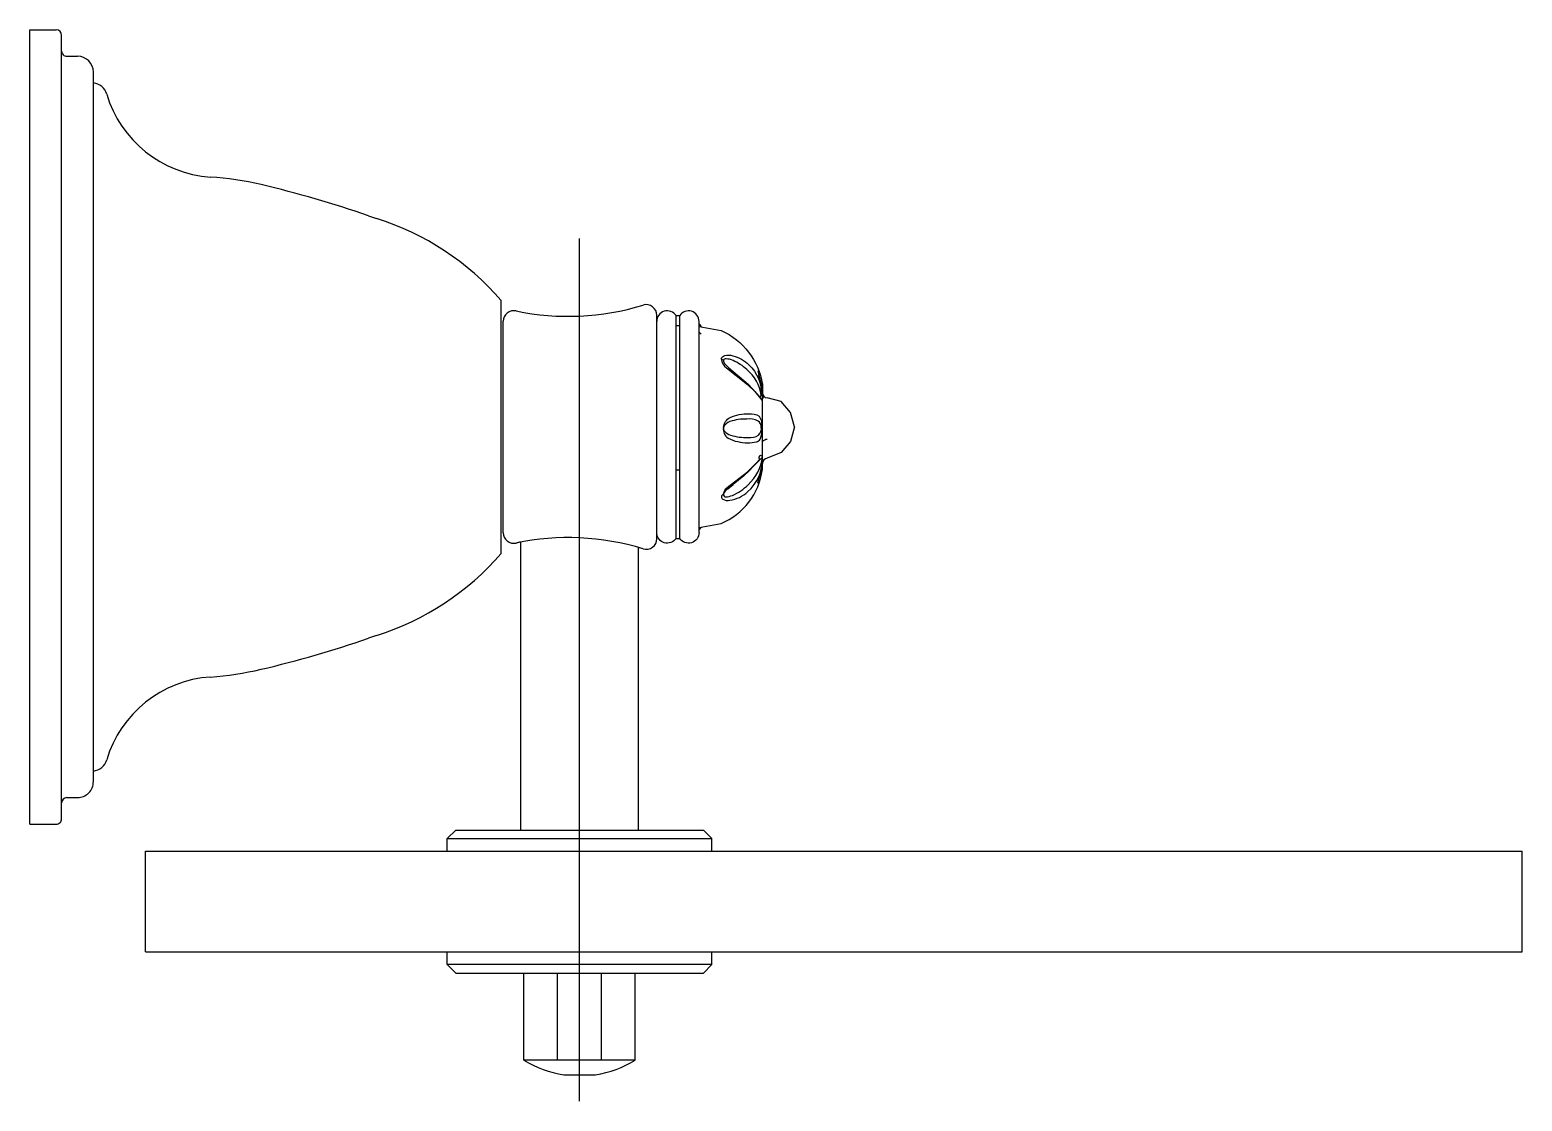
# Model space of a CAD drawing. Extents: x -0.954 to -0.813, y 298.671 to 298.772.
import ezdxf

# ---------------------------------------------------------------- set-up
doc = ezdxf.new("R2010")
doc.units = 0
doc.header["$LTSCALE"] = 0.2
doc.header["$MEASUREMENT"] = 0
doc.linetypes.add('AXES', pattern=[0.54, 0.3, -0.08, 0.08, -0.08])
doc.linetypes.add('CONTINU', pattern=[0])
doc.layers.get('0').update_dxf_attribs({"linetype": 'CONTINUOUS'})
doc.layers.add('DECA_EIXOS', color=5, linetype='AXES')

msp = doc.modelspace()

# ---------------------------------------------------------------- linework, layer by layer
at = {"linetype": 'CONTINU'}
for points in [[(-0.95372, 298.69677), (-0.95372, 298.77177)], [(-0.95372, 298.77177), (-0.95122, 298.77177)], [(-0.95072, 298.69727), (-0.95072, 298.77127)], [(-0.95022, 298.76927), (-0.94922, 298.76927)], [(-0.94772, 298.70078), (-0.94772, 298.76777)], [(-0.90922, 298.72232), (-0.90922, 298.74622)], [(-0.89452, 298.72372), (-0.89452, 298.74482)], [(-0.8927, 298.74479), (-0.89236, 298.74479)], [(-0.8927, 298.72375), (-0.8927, 298.74479)], [(-0.89236, 298.72375), (-0.89236, 298.74479)], [(-0.90902, 298.72428), (-0.90902, 298.74425)], [(-0.8927, 298.74385), (-0.89236, 298.74385)], [(-0.89053, 298.72431), (-0.89053, 298.74424)], [(-0.89053, 298.74397), (-0.89034, 298.74377)], [(-0.89053, 298.74377), (-0.88844, 298.74338)], [(-0.89053, 298.74323), (-0.89034, 298.74304)], [(-0.88844, 298.74072), (-0.88822, 298.74057)], [(-0.88498, 298.73958), (-0.88454, 298.73778)], [(-0.88478, 298.73875), (-0.88488, 298.73918)], [(-0.88453, 298.73749), (-0.88465, 298.73727)], [(-0.88455, 298.73829), (-0.88453, 298.73749)], [(-0.88453, 298.73083), (-0.88453, 298.73749)], [(-0.88153, 298.73427), (-0.88188, 298.73565), (-0.88279, 298.73669), (-0.8841, 298.73701)], [(-0.88153, 298.73427), (-0.88188, 298.73289), (-0.88279, 298.73185), (-0.8841, 298.73132)], [(-0.88557, 298.73037), (-0.88455, 298.73143)], [(-0.88508, 298.73091), (-0.88455, 298.73143)], [(-0.88498, 298.72896), (-0.88453, 298.73083)], [(-0.88488, 298.72936), (-0.88455, 298.73024)], [(-0.8846, 298.73066), (-0.88453, 298.73106)], [(-0.88455, 298.73024), (-0.88453, 298.73083)], [(-0.88453, 298.73122), (-0.88453, 298.73148)], [(-0.8927, 298.73023), (-0.89236, 298.73023)], [(-0.88782, 298.72843), (-0.88732, 298.72884)], [(-0.89053, 298.72477), (-0.88844, 298.72515)], [(-0.89053, 298.72457), (-0.89034, 298.72477)], [(-0.90736, 298.69621), (-0.90736, 298.7234)], [(-0.8927, 298.72375), (-0.89236, 298.72375)], [(-0.89626, 298.69621), (-0.89626, 298.72289)], [(-0.95022, 298.69927), (-0.94922, 298.69927)], [(-0.95372, 298.69677), (-0.95122, 298.69677)], [(-0.91431, 298.69541), (-0.91351, 298.69621)], [(-0.91431, 298.69421), (-0.91431, 298.69541)], [(-0.91431, 298.69541), (-0.88931, 298.69541)], [(-0.91351, 298.69621), (-0.89011, 298.69621)], [(-0.89011, 298.69621), (-0.88931, 298.69541)], [(-0.88931, 298.69421), (-0.88931, 298.69541)], [(-0.94281, 298.68471), (-0.94281, 298.69421)], [(-0.94281, 298.69421), (-0.81281, 298.69421)], [(-0.81281, 298.68471), (-0.81281, 298.69421)], [(-0.94281, 298.68471), (-0.81281, 298.68471)], [(-0.91431, 298.68351), (-0.91431, 298.68471)], [(-0.88931, 298.68351), (-0.88931, 298.68471)], [(-0.91431, 298.68351), (-0.91351, 298.68271)], [(-0.88931, 298.68351), (-0.91431, 298.68351)], [(-0.91351, 298.68271), (-0.89011, 298.68271)], [(-0.90706, 298.67449), (-0.90706, 298.68271)], [(-0.90389, 298.67449), (-0.90389, 298.68271)], [(-0.89974, 298.67449), (-0.89974, 298.68271)], [(-0.89656, 298.67449), (-0.89656, 298.68271)], [(-0.89011, 298.68271), (-0.88931, 298.68351)], [(-0.89656, 298.67449), (-0.90706, 298.67449)], [(-0.90331, 298.67311), (-0.90031, 298.67311)]]:
    msp.add_lwpolyline(points, dxfattribs=at)
for points in [[(-0.95072, 298.77127, 0.414036), (-0.95122, 298.77177)], [(-0.95072, 298.76977, 0.414255), (-0.95022, 298.76927)], [(-0.94772, 298.76777, 0.414198), (-0.94922, 298.76927)], [(-0.94646, 298.7657, 0.299606), (-0.94772, 298.76676)], [(-0.94646, 298.7657, 0.312509), (-0.93667, 298.75787)], [(-0.93189, 298.75715, 0.04053), (-0.93667, 298.75787)], [(-0.92174, 298.75421, 0.026311), (-0.93189, 298.75715)], [(-0.92174, 298.75421, 0.006555), (-0.92099, 298.75397)], [(-0.90922, 298.74622, 0.138094), (-0.92099, 298.75397)], [(-0.90781, 298.74523, 0.127128), (-0.89581, 298.74578)], [(-0.89452, 298.74482, 0.504561), (-0.89581, 298.74578)], [(-0.90781, 298.74523, 0.476364), (-0.90902, 298.74425)], [(-0.89382, 298.74519, 0.329885), (-0.89453, 298.74424)], [(-0.8927, 298.74479, 0.326938), (-0.89382, 298.74519)], [(-0.89124, 298.74519, 0.326686), (-0.89236, 298.74479)], [(-0.89053, 298.74424, 0.32982), (-0.89124, 298.74519)], [(-0.88844, 298.74338, -0.254955), (-0.88455, 298.73829)], [(-0.88844, 298.74072, -0.247612), (-0.88811, 298.74101, -0.138935), (-0.88733, 298.74099, -0.124256), (-0.88582, 298.74015, -0.216017), (-0.88465, 298.73727)], [(-0.88844, 298.74072, 0.228085), (-0.88793, 298.73984), (-0.88594, 298.73829), (-0.88527, 298.73762), (-0.8846, 298.73679, 0.30361), (-0.88453, 298.73749)], [(-0.88465, 298.73727, 0.179451), (-0.88602, 298.73969, 0.082289), (-0.88732, 298.74055, 0.100934), (-0.88798, 298.7407, 0.296229), (-0.88822, 298.74057)], [(-0.88822, 298.74057, 0.211935), (-0.88812, 298.74026), (-0.88773, 298.73985), (-0.8859, 298.73832), (-0.88476, 298.7371), (-0.88453, 298.73749)], [(-0.88453, 298.73749, 0.392454), (-0.8841, 298.73701)], [(-0.88822, 298.73423, -0.236431), (-0.8876, 298.73518, -0.103492), (-0.88582, 298.73551, -0.155922), (-0.88485, 298.7353, -0.209328), (-0.88465, 298.73423)], [(-0.88465, 298.73423, 0.252794), (-0.88495, 298.73483, 0.142594), (-0.88602, 298.73502, 0.085802), (-0.88761, 298.73478, 0.237938), (-0.88822, 298.73423)], [(-0.88822, 298.73423, 0.316198), (-0.88777, 298.73321, 0.122104), (-0.88594, 298.73278, 0.086206), (-0.88511, 298.73287, 0.154327), (-0.88475, 298.73312, 0.159175), (-0.88465, 298.73423)], [(-0.88822, 298.73423, 0.216883), (-0.88812, 298.73386, 0.137985), (-0.88755, 298.7335, 0.083279), (-0.8859, 298.73328, 0.162151), (-0.88491, 298.7335, 0.242043), (-0.88465, 298.73423)], [(-0.88453, 298.73294, -0.132306), (-0.8841, 298.73313)], [(-0.88844, 298.72515, 0.262983), (-0.88455, 298.73024)], [(-0.88822, 298.72792, 0.721678), (-0.88828, 298.72744, 0.157452), (-0.88762, 298.72735, 0.141271), (-0.88594, 298.72814, 0.232885), (-0.88455, 298.73143)], [(-0.88822, 298.72792, 0.571896), (-0.88799, 298.72768, 0.107229), (-0.88738, 298.72781, 0.095394), (-0.8859, 298.72882, 0.1873), (-0.88455, 298.73143)], [(-0.88455, 298.73143, 1.657293), (-0.88479, 298.73123), (-0.88576, 298.73016), (-0.8863, 298.72966), (-0.88782, 298.72843, 0.138359), (-0.88822, 298.72792)], [(-0.88822, 298.72792, -0.153546), (-0.88786, 298.72857), (-0.88595, 298.73003), (-0.88455, 298.73143)], [(-0.8841, 298.73132, 0.372152), (-0.88453, 298.73083)], [(-0.90902, 298.72428, 0.478584), (-0.90781, 298.72331)], [(-0.89581, 298.72276, 0.127127), (-0.90781, 298.72331)], [(-0.90736, 298.7234, 0.00478), (-0.90781, 298.72331)], [(-0.89581, 298.72276, 0.509002), (-0.89452, 298.72372)], [(-0.89382, 298.72334, -0.305183), (-0.89452, 298.72421)], [(-0.8927, 298.72375, -0.326934), (-0.89382, 298.72334)], [(-0.89124, 298.72334, -0.326677), (-0.89236, 298.72375)], [(-0.89053, 298.72431, -0.333354), (-0.89124, 298.72334)], [(-0.92099, 298.71457, 0.138093), (-0.90922, 298.72232)], [(-0.89581, 298.72276, 0.004889), (-0.89626, 298.72289)], [(-0.93188, 298.71139, 0.026311), (-0.92174, 298.71432)], [(-0.92099, 298.71457, 0.006555), (-0.92174, 298.71432)], [(-0.93667, 298.71066, 0.312506), (-0.94646, 298.70284)], [(-0.93667, 298.71066, 0.040563), (-0.93188, 298.71139)], [(-0.94772, 298.70178, 0.299387), (-0.94646, 298.70284)], [(-0.94922, 298.69927, 0.41568), (-0.94772, 298.70078)], [(-0.95022, 298.69927, 0.414186), (-0.95072, 298.69877)], [(-0.95122, 298.69677, 0.414219), (-0.95072, 298.69727)], [(-0.90706, 298.67449, 0.100878), (-0.90331, 298.67311)], [(-0.90031, 298.67311, 0.100878), (-0.89656, 298.67449)]]:
    msp.add_lwpolyline(points, format="xyb", dxfattribs=at)
at = {"layer": 'DECA_EIXOS'}
msp.add_lwpolyline([(-0.90181, 298.67061), (-0.90181, 298.75208)], dxfattribs=at)

doc.saveas('drawing.dxf')
